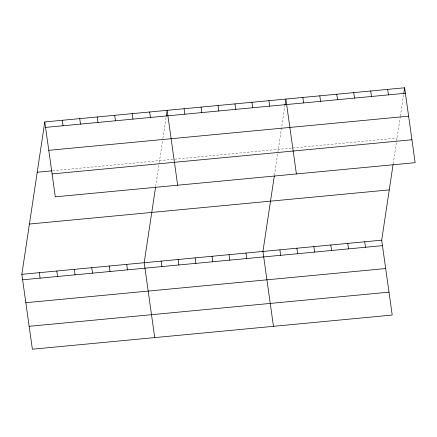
<?xml version="1.0" encoding="UTF-8"?>
<svg xmlns="http://www.w3.org/2000/svg" width="437" height="437" viewBox="0 0 437 437"><rect width="100%" height="100%" fill="white"/><g stroke="black" fill="none" stroke-linecap="round" stroke-linejoin="round"><path stroke-width="0.33" stroke-dasharray="2.19 1.64" d="M155.665 186.523L159.172 163.209M159.27 162.559L162.777 139.245M162.875 138.616L166.186 116.619M274.409 175.253L284.837 105.978M393.158 163.979L400.276 116.706M400.368 116.073L403.586 94.703M52.68 170.763L397.058 138.076"/><path stroke-width="0.66" d="M393.06 164.629L381.692 240.17L392.213 315.055L32.376 349.212L21.85 274.327L44.787 121.945L404.624 87.788L415.15 162.673L55.308 196.83L44.787 121.945M155.567 187.167L144.194 262.713L154.72 337.599M166.278 115.991L167.131 110.332L177.657 185.217M274.316 175.898L262.943 251.439L273.469 326.324M284.929 105.344L285.88 99.062L296.401 173.948M403.772 93.447L404.624 87.788M45.552 127.418L405.394 93.261M48.775 150.323L408.611 116.171M37.216 172.233L52.003 170.829M52.09 173.926L411.933 139.769M29.421 224.039L389.258 189.882M21.85 274.327L381.692 240.17M22.62 279.795L382.457 245.643M25.838 302.704L385.68 268.547M29.153 326.302L388.996 292.151M387.663 89.399L388.433 94.873M370.696 91.011L371.466 96.484M353.735 92.622L354.505 98.09M364.726 241.781L365.496 247.249M336.769 94.228L337.539 99.702M347.765 243.387L348.529 248.861M319.808 95.84L320.572 101.313M330.798 244.999L331.568 250.472M302.841 97.451L303.611 102.924M313.837 246.61L314.602 252.083M296.87 248.221L297.641 253.689M268.913 100.674L269.684 106.142M279.909 249.833L280.674 255.301M251.952 102.28L252.717 107.753M234.986 103.891L235.756 109.365M245.976 253.05L246.747 258.524M218.025 105.503L218.79 110.976M229.015 254.662L229.786 260.135M201.058 107.114L201.828 112.582M212.049 256.273L212.819 261.741M184.097 108.72L184.862 114.194M195.088 257.879L195.858 263.353M178.121 259.491L178.891 264.964M149.651 111.992L150.421 117.466M161.16 261.102L161.93 266.575M132.176 113.653L132.946 119.121M114.696 115.308L115.466 120.781M126.719 264.369L127.489 269.842M97.222 116.969L97.986 122.442M109.239 266.029L110.009 271.503M79.742 118.629L80.512 124.097M91.765 267.69L92.529 273.158M62.262 120.284L63.032 125.758M74.285 269.345L75.055 274.818M56.805 271.006L57.575 276.479M39.33 272.666L40.095 278.14"/></g></svg>
